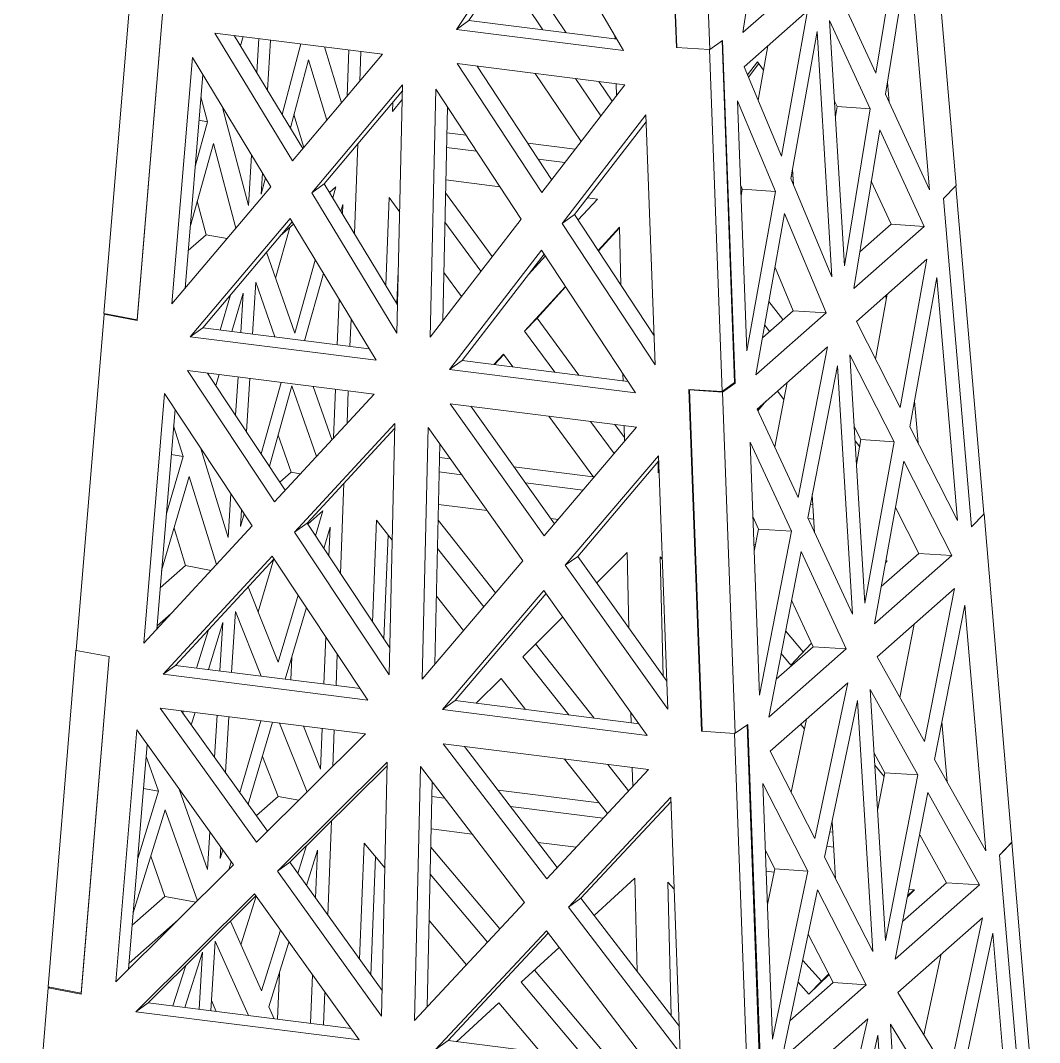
# Model space of a CAD drawing. Header units: millimetres. Extents: x 6136 to 7046, y 1563 to 2173.
# Drawn here: x 6875.27 to 6906.37, y 1893.86 to 1925.04 of the extents above; entities that cross this region are included whole.
import ezdxf

# ---------------------------------------------------------------- set-up
doc = ezdxf.new("R2010")
doc.units = ezdxf.units.MM
doc.header["$LTSCALE"] = 0.5
doc.layers.get('0').update_dxf_attribs({"color": 255})

# ---------------------------------------------------------------- blocks, each defined once
blk = doc.blocks.new('eiffel')
at = {"color": 3, "linetype": 'Continuous', "lineweight": 15}
for p, q in [((5.675, 165.505), (6.207, 151.021)), ((5.683, 165.505), (6.221, 151.025)), ((7.083, 165.418), (7.621, 150.935)), ((18.058, 145.182), (16.872, 159.093)), ((9.022, 151.656), (10.086, 158.48)), ((0.387, 157.02), (-3.116, 151.789)), ((0.515, 156.801), (-2.586, 152.169)), ((3.97, 150.896), (0.387, 157.02)), ((14.658, 149.938), (15.645, 155.999)), ((16.064, 155.167), (15.068, 149.047)), ((16.932, 144.992), (16.064, 155.167)), ((-18.058, 139.754), (-16.872, 154.02)), ((-16.657, 139.491), (-15.472, 153.753)), ((-16.654, 139.457), (-15.468, 153.752)), ((11.7, 154.018), (9.022, 151.656)), ((1.529, 151.65), (0.375, 153.363)), ((12.961, 153.632), (14.658, 149.938)), ((0.543, 151.774), (-0.154, 152.809)), ((9.08, 150.209), (11.764, 152.576)), ((11.764, 152.576), (10.665, 146.416)), ((-2.586, 152.169), (-3.116, 151.789)), ((3.688, 151.378), (-2.586, 152.169)), ((12.699, 152.164), (14.413, 148.433)), ((12.699, 152.164), (13.329, 141.776)), ((-13.358, 151.635), (-6.256, 150.74)), ((-10.069, 146.217), (-13.358, 151.635)), ((3.97, 150.896), (-3.116, 151.789)), ((12.169, 151.696), (11.058, 145.474)), ((12.799, 141.308), (12.169, 151.696)), ((-9.627, 146.741), (-12.535, 151.531)), ((-12.158, 151.484), (-12.268, 151.091)), ((-11.494, 151.4), (-11.582, 149.961)), ((-11.127, 149.211), (-10.996, 151.337)), ((-10.503, 148.185), (-9.712, 151.175)), ((3.602, 151.526), (3.605, 151.389)), ((8.156, 151.315), (7.621, 150.935)), ((8.67, 136.829), (8.139, 151.303)), ((8.694, 136.804), (8.156, 151.315)), ((-6.256, 150.74), (-10.069, 146.217)), ((-8.713, 151.05), (-7.993, 148.68)), ((-7.678, 150.919), (-7.755, 148.962)), ((-7.217, 149.6), (-7.168, 150.855)), ((6.22, 151.031), (6.207, 151.021)), ((6.207, 151.021), (7.609, 150.933)), ((7.613, 150.935), (7.609, 150.933)), ((8.141, 136.449), (7.609, 150.933)), ((7.613, 150.935), (7.621, 150.935)), ((10.083, 151.094), (9.672, 148.791)), ((-14.31, 150.597), (-15.175, 140.16)), ((-14.31, 150.597), (-10.988, 145.126)), ((-9.393, 150.506), (-10.158, 147.616)), ((-9.393, 150.506), (-8.614, 147.943)), ((-3.089, 150.341), (4.013, 149.446)), ((-3.089, 150.341), (0.498, 144.886)), ((9.642, 150.423), (9.223, 149.867)), ((9.697, 150.347), (9.262, 149.771)), ((9.642, 150.423), (9.9, 150.068)), ((-13.872, 149.875), (-14.623, 140.815)), ((-2.24, 150.234), (0.918, 145.431)), ((-2.222, 150.232), (-2.231, 150.221)), ((0.222, 149.924), (2.162, 147.045)), ((10.665, 146.416), (9.08, 150.209)), ((-5.401, 149.44), (-9.252, 144.872)), ((-5.639, 138.922), (-5.401, 149.44)), ((0.498, 144.886), (4.013, 149.446)), ((2.998, 148.13), (1.935, 149.708)), ((3.48, 148.754), (2.921, 149.584)), ((3.65, 149.492), (3.662, 148.991)), ((15.222, 148.712), (15.15, 149.552)), ((-5.407, 149.185), (-8.723, 145.252)), ((-3.998, 149.263), (-4.236, 138.745)), ((-3.998, 149.263), (-0.375, 143.754)), ((15.068, 149.047), (16.932, 144.992)), ((-13.949, 148.938), (-13.667, 147.875)), ((-5.415, 148.815), (-5.83, 148.315)), ((-5.83, 148.315), (-5.815, 148.701)), ((8.799, 148.76), (10.4, 144.93)), ((8.799, 148.76), (9.192, 138.166)), ((12.906, 148.756), (13.013, 148.522)), ((-13.005, 148.448), (-13.013, 148.42)), ((-11.929, 144.337), (-13.013, 148.42)), ((-10.007, 148.184), (-9.584, 146.792)), ((-3.495, 148.498), (-3.7, 139.441)), ((4.912, 148.175), (1.363, 143.57)), ((5.301, 137.581), (4.912, 148.175)), ((12.945, 148.107), (13.013, 148.522)), ((14.413, 148.433), (13.013, 148.522)), ((13.329, 141.776), (14.413, 148.433)), ((-13.667, 147.875), (-14.194, 145.987)), ((-13.667, 147.875), (-14.032, 147.944)), ((4.923, 147.882), (1.892, 143.95)), ((-3.519, 147.406), (-2.71, 147.304)), ((14.823, 147.542), (13.728, 140.821)), ((14.823, 147.542), (16.705, 143.447)), ((-13.422, 146.952), (-14.407, 143.424)), ((-13.422, 146.952), (-12.471, 143.368)), ((-7.296, 146.944), (-7.444, 143.145)), ((-0.097, 146.975), (1.913, 146.722)), ((-11.798, 146.46), (-11.929, 144.337)), ((-3.533, 146.788), (-2.265, 146.628)), ((0.348, 146.299), (1.477, 146.156)), ((-11.399, 144.805), (-11.343, 145.71)), ((11.075, 145.568), (11.146, 145.559)), ((11.167, 145.214), (11.128, 145.863)), ((-10.988, 145.126), (-15.175, 140.16)), ((-11.399, 144.805), (-11.215, 145.499)), ((-8.723, 145.252), (-9.252, 144.872)), ((-5.612, 140.128), (-8.723, 145.252)), ((-8.228, 145.121), (-8.499, 144.883)), ((-8.228, 145.121), (-8.36, 144.654)), ((-1.277, 145.125), (-3.564, 145.413)), ((8.932, 145.18), (8.999, 145.02)), ((12.799, 141.308), (11.058, 145.474)), ((14.467, 145.358), (15.304, 143.536)), ((18.058, 145.182), (17.534, 144.628)), ((17.534, 144.62), (18.052, 145.161)), ((18.052, 145.161), (18.04, 145.162)), ((18.052, 145.161), (19.233, 131.278)), ((-5.639, 138.922), (-9.252, 144.872)), ((-6.116, 140.959), (-5.972, 144.668)), ((-5.972, 144.668), (-5.523, 144.054)), ((-3.577, 144.867), (-1.601, 142.164)), ((2.857, 144.604), (2.437, 144.657)), ((8.999, 145.02), (8.948, 144.736)), ((10.4, 144.93), (8.999, 145.02)), ((10.4, 144.93), (9.192, 138.166)), ((-14.104, 144.509), (-13.728, 143.094)), ((-7.935, 144.373), (-8.015, 144.087)), ((-7.935, 144.373), (-7.95, 143.98)), ((2.857, 144.604), (2.045, 143.717)), ((17.534, 144.628), (18.719, 130.716)), ((-10.172, 143.781), (-14.4, 138.766)), ((-10.172, 143.781), (-6.524, 137.774)), ((1.892, 143.95), (1.363, 143.57)), ((1.892, 143.95), (5.255, 138.836)), ((10.793, 143.988), (9.574, 137.158)), ((10.793, 143.988), (12.551, 139.783)), ((-10.084, 143.637), (-13.87, 139.146)), ((-10.187, 143.393), (-10.787, 141.257)), ((-10.024, 143.538), (-10.586, 143.042)), ((-4.236, 138.745), (-0.375, 143.754)), ((-3.605, 143.628), (-2.08, 141.542)), ((1.363, 143.57), (5.301, 137.581)), ((2.895, 142.424), (3.794, 143.406)), ((2.905, 142.41), (3.794, 143.382)), ((3.794, 143.406), (3.851, 140.971)), ((16.705, 143.447), (13.728, 140.821)), ((15.304, 143.536), (13.98, 142.368)), ((15.304, 143.536), (16.705, 143.447)), ((-14.49, 142.422), (-13.728, 143.094)), ((-12.843, 142.927), (-13.728, 143.094)), ((-11.168, 142.351), (-9.969, 138.915)), ((0.49, 142.438), (-3.408, 137.381)), ((0.599, 142.273), (-2.879, 137.761)), ((0.651, 142.193), (-0.069, 141.406)), ((0.49, 142.438), (4.467, 136.389)), ((13.835, 139.417), (16.823, 142.052)), ((16.823, 142.052), (15.691, 135.769)), ((-9.1, 142.016), (-9.969, 138.915)), ((-5.639, 140.172), (-5.572, 141.884)), ((10.385, 141.703), (11.15, 139.872)), ((-8.755, 141.449), (-9.554, 138.602)), ((-3.653, 141.497), (-2.904, 140.473)), ((17.247, 141.287), (16.106, 134.953)), ((18.126, 130.981), (17.247, 141.287)), ((-11.764, 138.881), (-11.628, 141.086)), ((-10.817, 138.761), (-11.628, 141.086)), ((-0.229, 139.01), (1.501, 140.9)), ((0.301, 139.564), (1.51, 140.886)), ((-12.689, 140.547), (-13.129, 139.053)), ((-12.637, 138.991), (-12.158, 140.618)), ((-12.158, 140.618), (-12.261, 138.943)), ((-8.093, 140.357), (-8.168, 138.428)), ((15.138, 140.567), (14.645, 137.826)), ((15.089, 140.523), (15.102, 140.366)), ((10.127, 140.257), (10.723, 139.495)), ((-18.052, 139.722), (-19.233, 125.48)), ((-16.657, 139.491), (-18.058, 139.754)), ((-18.017, 139.747), (-18.052, 139.722)), ((-18.052, 139.722), (-16.654, 139.457)), ((-16.657, 139.491), (-16.65, 139.496)), ((-7.584, 139.52), (-7.63, 138.36)), ((-0.229, 139.01), (0.301, 139.564)), ((0.301, 139.564), (2.075, 137.137)), ((12.551, 139.783), (9.574, 137.158)), ((11.15, 139.872), (9.854, 138.73)), ((11.15, 139.872), (12.551, 139.783)), ((-13.87, 139.146), (-14.4, 138.766)), ((-6.818, 138.258), (-13.87, 139.146)), ((-0.229, 139.01), (1.046, 137.267)), ((9.948, 139.255), (10.153, 138.993)), ((13.835, 139.417), (15.691, 135.769)), ((-6.524, 137.774), (-14.4, 138.766)), ((9.629, 135.708), (12.616, 138.342)), ((12.616, 138.342), (11.37, 131.959)), ((-2.879, 137.761), (-3.408, 137.381)), ((4.147, 136.876), (-2.879, 137.761)), ((-1.527, 137.591), (-1.121, 138.034)), ((-1.507, 137.588), (-1.111, 138.02)), ((-1.121, 138.034), (-0.723, 137.49)), ((15.43, 134.32), (13.559, 137.999)), ((13.559, 137.999), (14.197, 127.479)), ((-14.515, 137.336), (-6.612, 136.341)), ((-14.515, 137.336), (-10.83, 131.779)), ((4.467, 136.389), (-3.408, 137.381)), ((11.771, 131.094), (13.028, 137.532)), ((13.667, 127.012), (13.028, 137.532)), ((-13.663, 137.229), (-10.375, 132.271)), ((-13.311, 136.698), (-13.173, 137.167)), ((-12.377, 137.067), (-12.477, 135.441)), ((-12.018, 134.749), (-11.879, 137.004)), ((3.94, 137.191), (3.947, 136.901)), ((-10.552, 136.837), (-11.4, 133.816)), ((-10.092, 136.684), (-11.046, 133.282)), ((-9.051, 133.703), (-10.092, 136.684)), ((-9.184, 136.665), (-8.397, 134.41)), ((-8.242, 136.546), (-8.323, 134.49)), ((-7.703, 136.478), (-7.756, 135.103)), ((8.141, 136.449), (6.739, 136.537)), ((6.739, 136.537), (7.27, 122.053)), ((6.759, 136.514), (6.788, 136.534)), ((6.759, 136.514), (8.16, 136.424)), ((6.759, 136.514), (7.296, 122.058)), ((8.67, 136.829), (8.141, 136.449)), ((8.16, 136.424), (8.694, 136.804)), ((8.16, 136.424), (8.696, 121.968)), ((8.641, 136.807), (8.694, 136.804)), ((10.903, 136.831), (10.371, 134.108)), ((10.763, 136.113), (10.488, 136.465)), ((-15.49, 136.361), (-16.366, 125.791)), ((-15.49, 136.361), (-11.774, 130.758)), ((-6.612, 136.341), (-10.83, 131.779)), ((10.002, 136.037), (9.664, 135.633)), ((16.452, 134.272), (16.302, 136.039)), ((-15.047, 135.694), (-15.819, 126.383)), ((-3.386, 135.934), (0.602, 130.338)), ((-3.386, 135.934), (4.518, 134.938)), ((-2.507, 135.823), (1.038, 130.85)), ((9.629, 135.708), (11.37, 131.959)), ((9.752, 135.817), (9.64, 135.683)), ((0.8, 135.407), (2.702, 132.805)), ((2.569, 135.184), (3.566, 133.821)), ((-15.106, 134.991), (-14.705, 133.693)), ((-9.98, 130.497), (-5.726, 135.098)), ((-9.451, 130.877), (-5.73, 134.9)), ((-5.967, 124.445), (-5.726, 135.098)), ((-4.323, 134.921), (-4.564, 124.269)), ((-0.301, 129.277), (-4.323, 134.921)), ((4.518, 134.938), (0.602, 130.338)), ((3.598, 135.054), (4.004, 134.5)), ((3.992, 135.005), (4.007, 134.339)), ((14.029, 134.41), (13.742, 134.974)), ((16.106, 134.953), (18.126, 130.981)), ((-10.124, 133.027), (-10.675, 134.606)), ((9.335, 134.31), (11.091, 130.53)), ((9.335, 134.31), (9.734, 123.58)), ((13.78, 134.357), (13.975, 134.108)), ((14.029, 134.41), (13.84, 133.361)), ((14.029, 134.41), (15.43, 134.32)), ((15.43, 134.32), (14.197, 127.479)), ((-13.972, 134.071), (-12.796, 130.259)), ((-3.818, 134.213), (-4.029, 124.897)), ((-14.705, 133.693), (-15.413, 131.288)), ((-15.206, 133.787), (-14.705, 133.693)), ((-3.831, 133.659), (-3.383, 133.603)), ((5.443, 133.724), (1.495, 129.086)), ((5.451, 133.492), (2.024, 129.466)), ((5.438, 133.003), (5.427, 133.463)), ((5.837, 122.994), (5.443, 133.724)), ((15.845, 133.504), (14.602, 126.607)), ((17.882, 129.499), (15.845, 133.504)), ((-10.599, 132.608), (-10.124, 133.027)), ((-10.124, 133.027), (-9.742, 132.955)), ((-3.845, 133.04), (-2.898, 132.921)), ((-0.682, 133.262), (2.677, 132.839)), ((5.468, 133.038), (5.438, 133.003)), ((-15.613, 128.873), (-14.444, 132.846)), ((-14.444, 132.846), (-13.294, 129.114)), ((-8.036, 128.743), (-7.885, 132.57)), ((-0.196, 132.581), (2.249, 132.273)), ((-12.681, 132.126), (-12.796, 130.259)), ((12.062, 130.468), (11.964, 132.081)), ((-1.818, 131.406), (-3.876, 131.666)), ((11.885, 131.679), (11.989, 131.666)), ((-12.266, 130.726), (-12.223, 131.434)), ((-12.114, 131.27), (-12.266, 130.726)), ((-8.778, 131.391), (-9.418, 130.827)), ((-9.091, 130.334), (-8.778, 131.391)), ((16.481, 129.588), (15.49, 131.536)), ((18.719, 130.716), (19.244, 131.27)), ((19.227, 131.271), (19.233, 131.278)), ((19.227, 131.271), (19.244, 131.27)), ((20.429, 117.358), (19.244, 131.27)), ((-9.98, 130.497), (-9.451, 130.877)), ((-9.451, 130.877), (-5.941, 125.584)), ((-6.67, 126.684), (-6.503, 130.995)), ((-6.503, 130.995), (-5.838, 130.151)), ((-1.462, 127.913), (-3.891, 130.997)), ((1.189, 131.028), (0.884, 131.066)), ((3.152, 130.78), (3.144, 130.781)), ((9.454, 131.129), (9.69, 130.619)), ((11.771, 131.094), (13.667, 127.012)), ((11.781, 131.072), (12.027, 131.041)), ((-11.774, 130.758), (-16.366, 125.791)), ((-15.089, 130.656), (-14.602, 129.078)), ((-9.98, 130.497), (-5.967, 124.445)), ((-8.472, 130.699), (-8.737, 129.801)), ((-8.472, 130.699), (-8.52, 129.473)), ((-6.191, 125.96), (-6.019, 130.381)), ((3.152, 130.78), (3.096, 130.725)), ((9.69, 130.619), (9.507, 129.682)), ((9.69, 130.619), (11.091, 130.53)), ((11.091, 130.53), (9.734, 123.58)), ((9.564, 129.972), (9.496, 129.981)), ((-1.963, 127.324), (-3.918, 129.805)), ((4.119, 129.626), (2.828, 128.338)), ((4.119, 129.626), (4.194, 126.421)), ((10.124, 122.657), (11.492, 129.665)), ((11.492, 129.665), (13.403, 125.549)), ((17.882, 129.499), (14.602, 126.607)), ((16.481, 129.588), (14.886, 128.182)), ((17.882, 129.499), (16.481, 129.588)), ((-15.674, 128.132), (-14.602, 129.078)), ((-15.555, 124.468), (-10.924, 129.476)), ((-15.026, 124.847), (-10.85, 129.364)), ((-13.516, 128.873), (-14.602, 129.078)), ((-11.521, 127.115), (-10.859, 129.354)), ((-10.924, 129.476), (-6.879, 123.374)), ((-0.301, 129.277), (-4.564, 124.269)), ((1.495, 129.086), (2.024, 129.466)), ((1.495, 129.086), (5.837, 122.994)), ((2.024, 129.466), (5.793, 124.178)), ((5.522, 129.45), (5.603, 129.353)), ((5.641, 124.391), (5.522, 129.45)), ((15.068, 129.19), (15.141, 129.27)), ((15.141, 129.27), (15.083, 129.277)), ((-11.944, 128.18), (-10.673, 124.981)), ((-10.673, 124.981), (-9.832, 127.828)), ((-3.964, 127.773), (-2.819, 126.319)), ((0.592, 128.025), (-3.706, 122.975)), ((0.686, 127.893), (-3.177, 123.355)), ((4.97, 121.882), (0.592, 128.025)), ((14.71, 125.204), (17.999, 128.104)), ((16.722, 121.616), (17.999, 128.104)), ((11.09, 127.605), (12.003, 125.639)), ((18.431, 127.397), (17.144, 120.862)), ((19.318, 116.985), (18.431, 127.397)), ((-15.808, 126.515), (-15.204, 127.048)), ((-12.647, 124.548), (-12.488, 127.128)), ((-12.488, 127.128), (-11.401, 124.391)), ((-9.478, 127.295), (-10.375, 124.262)), ((1.391, 126.904), (-0.301, 125.215)), ((-13.018, 126.66), (-13.632, 124.672)), ((-13.018, 126.66), (-13.145, 124.61)), ((15.672, 123.488), (16.283, 126.591)), ((16.274, 126.583), (16.277, 126.558)), ((-13.63, 126.357), (-14.131, 124.735)), ((-8.654, 126.052), (-8.733, 124.055)), ((10.836, 126.306), (11.582, 125.416)), ((2.714, 122.612), (0.239, 125.754)), ((12.003, 125.639), (10.436, 124.257)), ((11.061, 124.852), (11.931, 125.793)), ((12.003, 125.639), (13.403, 125.549)), ((-20.429, 111.222), (-19.244, 125.488)), ((-19.232, 125.497), (-19.244, 125.488)), ((-19.233, 125.486), (-19.244, 125.488)), ((-17.834, 125.216), (-19.233, 125.48)), ((-19.029, 110.958), (-17.844, 125.218)), ((-19.02, 110.921), (-17.834, 125.216)), ((-10.099, 125.197), (-10.136, 124.231)), ((-8.222, 123.99), (-8.17, 125.322)), ((1.642, 122.747), (-0.301, 125.215)), ((13.403, 125.549), (10.124, 122.657)), ((10.648, 125.344), (11.061, 124.852)), ((14.71, 125.204), (16.722, 121.616)), ((-15.555, 124.468), (-15.026, 124.847)), ((-7.202, 123.862), (-15.026, 124.847)), ((-6.879, 123.374), (-15.555, 124.468)), ((-1.224, 124.294), (-2.278, 123.241)), ((-1.224, 124.294), (-0.187, 122.978)), ((10.179, 121.207), (13.468, 124.108)), ((13.468, 124.108), (12.074, 117.517)), ((14.419, 123.825), (16.445, 120.211)), ((14.419, 123.825), (15.064, 113.197)), ((-15.671, 123.038), (-6.969, 121.941)), ((-11.59, 117.356), (-15.671, 123.038)), ((-3.177, 123.355), (-3.706, 122.975)), ((4.621, 122.372), (-3.177, 123.355)), ((13.888, 123.357), (12.484, 116.718)), ((14.533, 112.729), (13.888, 123.357)), ((-11.122, 117.821), (-14.789, 122.927)), ((-14.693, 122.915), (-14.719, 122.83)), ((-14.194, 122.852), (-14.357, 122.325)), ((-13.26, 122.734), (-13.37, 120.951)), ((-12.908, 120.308), (-12.763, 122.671)), ((4.97, 121.882), (-3.706, 122.975)), ((4.279, 122.852), (4.289, 122.414)), ((11.723, 122.569), (11.068, 119.475)), ((-12.304, 119.467), (-11.407, 122.501)), ((-10.914, 122.438), (-11.942, 118.962)), ((-10.611, 122.4), (-9.451, 119.479)), ((-9.598, 122.273), (-8.874, 120.45)), ((-8.806, 122.173), (-8.874, 120.45)), ((9.231, 122.348), (8.696, 121.968)), ((9.734, 107.86), (9.203, 122.328)), ((9.769, 107.837), (9.231, 122.348)), ((11.473, 122.348), (11.635, 122.154)), ((17.676, 119.914), (17.459, 122.46)), ((-16.671, 122.115), (-17.557, 111.436)), ((-16.671, 122.115), (-12.562, 116.392)), ((-6.969, 121.941), (-11.59, 117.356)), ((-8.357, 120.565), (-8.296, 122.109)), ((7.295, 122.071), (7.27, 122.053)), ((7.27, 122.053), (8.673, 121.965)), ((8.679, 121.969), (8.673, 121.965)), ((9.205, 107.48), (8.673, 121.965)), ((8.679, 121.969), (8.696, 121.968)), ((-16.225, 121.493), (-17.014, 111.974)), ((-3.681, 121.527), (5.02, 120.431)), ((-3.681, 121.527), (0.707, 115.807)), ((-2.773, 121.413), (1.157, 116.29)), ((-16.267, 120.991), (-15.744, 119.513)), ((-11.344, 120.984), (-10.674, 119.297)), ((1.467, 120.879), (3.285, 118.571)), ((12.074, 117.517), (10.179, 121.207)), ((14.583, 121.124), (15.044, 120.3)), ((17.144, 120.862), (19.318, 116.985)), ((-6.051, 120.744), (-10.706, 116.125)), ((-6.054, 120.596), (-10.177, 116.505)), ((-6.295, 109.983), (-6.051, 120.744)), ((-4.648, 120.568), (-4.892, 109.806)), ((-4.648, 120.568), (-0.228, 114.805)), ((0.707, 115.807), (5.02, 120.431)), ((4.178, 119.528), (3.296, 120.648)), ((4.334, 120.517), (4.353, 119.715)), ((14.614, 120.612), (15.012, 120.137)), ((14.73, 118.702), (15.044, 120.3)), ((16.445, 120.211), (15.044, 120.3)), ((15.064, 113.197), (16.445, 120.211)), ((-15.744, 119.513), (-16.379, 119.632)), ((-13.663, 116.194), (-14.87, 119.607)), ((-14.87, 119.606), (-14.87, 119.605)), ((-4.142, 119.908), (-4.358, 110.378)), ((-1.352, 119.56), (2.931, 119.021)), ((9.872, 119.848), (11.781, 116.132)), ((9.872, 119.848), (10.275, 109.009)), ((-15.744, 119.513), (-16.626, 116.658)), ((-11.597, 118.483), (-10.674, 119.297)), ((-9.8, 119.132), (-10.674, 119.297)), ((-4.156, 119.293), (-3.618, 119.225)), ((5.974, 119.262), (1.629, 114.605)), ((6.371, 108.422), (5.974, 119.262)), ((16.868, 119.457), (15.477, 112.393)), ((16.868, 119.457), (19.058, 115.551)), ((-15.467, 118.73), (-16.816, 114.363)), ((-15.467, 118.73), (-14.1, 114.866)), ((-0.825, 118.873), (3.105, 118.378)), ((5.98, 119.081), (2.158, 114.984)), ((-8.41, 118.258), (-8.565, 114.261)), ((12.951, 115.809), (12.804, 118.231)), ((-13.565, 117.789), (-13.663, 116.194)), ((-2.448, 117.699), (-4.187, 117.918)), ((12.711, 117.789), (12.832, 117.773)), ((16.517, 117.674), (17.657, 115.64)), ((20.429, 117.358), (19.905, 116.804)), ((-13.133, 116.662), (-13.103, 117.146)), ((-13.133, 116.662), (-13.023, 117.035)), ((-9.469, 117.208), (-9.835, 116.029)), ((-9.009, 117.017), (-9.472, 115.524)), ((-9.009, 117.017), (-9.088, 114.989)), ((-7.225, 112.395), (-7.034, 117.314)), ((-7.034, 117.314), (-6.152, 116.269)), ((-4.205, 117.146), (-1.28, 113.678)), ((1.955, 117.145), (0.346, 117.347)), ((9.978, 117.006), (10.38, 116.222)), ((12.583, 117.184), (12.87, 117.148)), ((19.956, 116.858), (20.418, 117.342)), ((20.418, 117.342), (20.414, 117.342)), ((20.418, 117.342), (21.599, 103.458)), ((-16.077, 116.757), (-15.477, 115.061)), ((-12.661, 116.53), (-12.76, 116.196)), ((-10.177, 116.505), (-10.706, 116.125)), ((-6.27, 111.065), (-10.177, 116.505)), ((-6.743, 111.724), (-6.549, 116.739)), ((14.533, 112.729), (12.484, 116.718)), ((19.905, 116.804), (21.091, 102.893)), ((-12.562, 116.392), (-17.557, 111.436)), ((-6.295, 109.983), (-10.706, 116.125)), ((10.352, 116.087), (10.01, 116.13)), ((10.38, 116.222), (10.063, 114.718)), ((11.781, 116.132), (10.275, 109.009)), ((11.781, 116.132), (10.38, 116.222)), ((-4.231, 115.995), (-1.803, 113.117)), ((2.717, 114.255), (4.444, 115.838)), ((4.444, 115.838), (4.537, 111.883)), ((6.117, 115.36), (5.847, 115.662)), ((5.981, 110.001), (5.847, 115.662)), ((17.657, 115.64), (15.792, 113.996)), ((17.657, 115.64), (19.058, 115.551)), ((12.192, 115.333), (10.674, 108.157)), ((12.192, 115.333), (14.255, 111.315)), ((19.058, 115.551), (15.477, 112.393)), ((16.295, 115.338), (15.999, 115.045)), ((16.268, 115.341), (16.006, 115.082)), ((16.295, 115.338), (16.062, 115.367)), ((-16.859, 113.842), (-15.477, 115.061)), ((-11.678, 115.161), (-16.709, 110.169)), ((-11.617, 115.077), (-16.18, 110.549)), ((-14.154, 114.812), (-15.477, 115.061)), ((-11.614, 115.073), (-12.253, 113.012)), ((-11.678, 115.161), (-7.235, 108.975)), ((-4.892, 109.806), (-0.228, 114.805)), ((2.158, 114.984), (1.629, 114.605)), ((2.158, 114.984), (6.33, 109.545)), ((1.629, 114.605), (6.371, 108.422)), ((-16.993, 112.225), (-14.91, 114.063)), ((-12.698, 114.004), (-11.377, 111.058)), ((-4.275, 114.044), (-2.691, 112.165)), ((15.586, 110.99), (19.175, 114.156)), ((19.175, 114.156), (17.752, 107.475)), ((-10.579, 113.631), (-11.377, 111.058)), ((0.694, 113.603), (-4.003, 108.568)), ((0.773, 113.5), (-3.473, 108.948)), ((0.694, 113.603), (5.472, 107.374)), ((11.796, 113.465), (12.855, 111.405)), ((19.616, 113.498), (18.183, 106.775)), ((20.51, 102.999), (19.616, 113.498)), ((-13.53, 110.215), (-13.349, 113.161)), ((-11.937, 110.014), (-13.349, 113.161)), ((-10.216, 113.126), (-11.07, 110.374)), ((-14.635, 110.354), (-13.879, 112.693)), ((-13.879, 112.693), (-14.028, 110.278)), ((-0.373, 111.422), (1.236, 112.897)), ((17.427, 112.614), (16.697, 109.187)), ((11.56, 112.348), (12.35, 111.464)), ((-14.589, 112.127), (-15.141, 110.418)), ((-10.624, 111.812), (-10.701, 109.858)), ((-9.216, 111.734), (-9.297, 109.681)), ((0.189, 111.937), (3.446, 108.076)), ((12.674, 111.755), (11.821, 110.91)), ((12.664, 111.775), (12.35, 111.464)), ((-0.373, 111.422), (2.331, 108.217)), ((14.255, 111.315), (10.674, 108.157)), ((12.855, 111.405), (11.018, 109.785)), ((11.364, 111.421), (11.821, 110.91)), ((11.821, 110.91), (12.35, 111.464)), ((12.855, 111.405), (14.255, 111.315)), ((-20.418, 111.185), (-21.599, 96.944)), ((-19.029, 110.958), (-20.429, 111.222)), ((-20.38, 111.213), (-20.418, 111.185)), ((-20.418, 111.185), (-19.02, 110.921)), ((-19.029, 110.958), (-19.016, 110.968)), ((-8.692, 111.004), (-8.746, 109.612)), ((15.586, 110.99), (17.752, 107.475)), ((-16.18, 110.549), (-16.709, 110.169)), ((-7.587, 109.466), (-16.18, 110.549)), ((-13.297, 110.185), (-13.504, 110.647)), ((-3.119, 108.903), (-1.326, 110.548)), ((-1.326, 110.548), (0.439, 108.455)), ((-7.235, 108.975), (-16.709, 110.169)), ((-11.07, 110.374), (-10.847, 109.877)), ((10.729, 106.707), (14.318, 109.873)), ((14.318, 109.873), (12.778, 103.088)), ((17.46, 106.103), (15.279, 109.641)), ((15.279, 109.641), (15.93, 98.924)), ((13.198, 102.345), (14.749, 109.174)), ((15.4, 98.456), (14.749, 109.174)), ((-3.473, 108.948), (-4.003, 108.568)), ((5.093, 107.869), (-3.473, 108.948))]:
    blk.add_line(p, q, dxfattribs=at)

msp = doc.modelspace()

# ---------------------------------------------------------------- block references
at = {"color": 3, "xscale": 0.7200000000000001, "yscale": 0.7200000000000001, "zscale": 0.7200000000000001}
msp.add_blockref('eiffel', (6890.819, 1815.479), dxfattribs=at)

doc.saveas('drawing.dxf')
